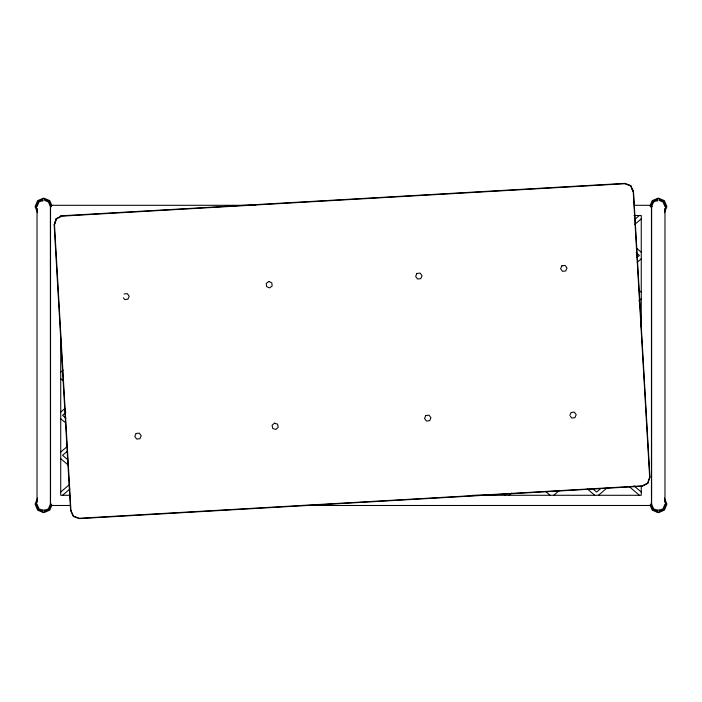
<?xml version="1.0" encoding="UTF-8"?>
<svg xmlns="http://www.w3.org/2000/svg" width="702" height="702" viewBox="0 0 702 702"><rect width="100%" height="100%" fill="white"/><g stroke="black" fill="none" stroke-linecap="round" stroke-linejoin="round"><path stroke-width="1.05" d="M642.295 486.196L79.256 518.62L73.333 516.444L70.595 510.512L54.177 224.851L56.186 218.647L61.846 215.795L624.859 183.38M54.177 224.851L56.221 218.647M647.63 483.116L649.648 477.097L633.213 191.576L630.554 185.828L624.771 183.722L61.934 216.128L56.441 218.892L54.51 224.894L70.946 510.415M649.964 477.149L647.893 483.353L642.269 486.205M37.022 206.704L38.979 201.983L42.752 200.421M37.618 497.999L35.1 504.08L37.618 510.161L43.699 512.679L49.781 510.161L51.878 505.089M37.522 500.456L36.021 504.08L38.268 509.512L42.796 511.381M51.378 504.08L49.131 509.512L44.603 511.381M650.122 205.695L652.219 200.623L658.301 198.104L664.382 200.623L666.9 206.704L664.382 212.785M650.622 206.704L652.869 201.272L657.397 199.403M664.478 210.319L665.979 206.704L663.732 201.272L659.204 199.403M664.978 504.08L663.021 508.801L659.248 510.363M569.813 415.426L571.121 412.478L574.324 412.127L576.219 414.733L574.903 417.69L571.7 418.032L570.436 416.295M70.551 505.484L51.93 505.484L50.526 504.08L50.526 206.704L51.93 205.3L255.686 205.3M60.723 372.139L63.162 370.059M60.723 412.109L64.786 408.634M65.848 412.539L62.575 415.347L65.909 418.138M60.723 452.079L67.225 446.516M67.489 451.114L62.575 455.317L67.541 459.503M60.723 492.049L69.665 484.398M62.575 495.287L69.946 488.978M635.257 218.989L639.346 215.496M634.757 224.421L641.259 218.857M636.889 257.564L639.408 255.467L636.135 252.667M637.197 262.302L641.259 258.827M638.82 300.877L641.259 298.789M509.134 495.287L511.591 493.181M553.79 495.287L559.529 490.382M600.666 488.574L596.603 492.049L593.348 489.268M598.446 495.287L607.458 487.574M647.674 483.108L642.172 485.872L79.335 518.278L73.561 516.172L70.902 510.424M42.796 199.403L38.268 201.272L36.021 206.704L37.522 210.319M657.362 200.421L653.58 201.983L651.623 206.704L651.623 504.08L653.58 508.801L657.362 510.363M44.638 510.363L48.42 508.801L50.377 504.08L50.377 206.704L48.42 201.983L44.638 200.421M659.204 511.381L663.732 509.512L665.979 504.08L664.478 500.456M124.114 293.98L127.316 293.638L129.203 296.244L127.896 299.192L124.693 299.535L123.429 297.797M42.453 198.798L44.647 198.798M657.151 198.798L659.345 198.798M42.173 200.86L43.226 200.86M656.87 200.86L657.923 200.86M634.713 205.3L650.052 205.3L651.456 206.704L651.456 504.08L650.052 505.484L301.693 505.484M650.105 206.704L652.298 206.704M60.723 215.496L73.868 215.496M633.967 215.496L641.259 215.496L641.259 326.974M70.112 495.287L60.723 495.287L60.723 338.996M472.578 495.287L641.259 495.287L641.259 486.539M42.173 510.108L44.919 510.108M656.87 510.082L659.617 510.082M42.453 512.17L44.647 512.17M657.151 512.144L659.345 512.144M624.824 183.38L630.773 185.556M659.248 200.421L663.021 201.983L664.978 206.704M44.603 199.403L49.131 201.272L51.378 206.704M657.397 511.381L652.869 509.512L650.622 504.08M42.752 510.363L38.979 508.801L37.022 504.08M636.381 248.06L641.259 252.229M638.82 290.119L641.259 292.199M633.941 485.793L641.259 492.049M629.58 486.881L639.408 495.287M587.381 488.978L594.752 495.287M546.007 491.777L550.096 495.287M503.808 493.883L505.44 495.287M60.723 378.729L63.162 380.817M60.723 418.699L65.602 422.876M60.723 458.669L68.041 464.926M630.747 185.565L633.511 191.488L649.938 477.149M631.396 187.75L633.16 191.585M664.382 497.999L666.9 504.08L664.382 510.161L658.301 512.679L652.219 510.161L650.122 505.089M51.878 205.695L49.781 200.623L43.699 198.104L37.618 200.623L35.1 206.704L37.618 212.785M664.978 208.599L664.978 502.184M37.022 208.599L37.022 502.184M425.824 415.523L424.526 418.471L426.439 421.06L429.65 420.7L430.949 417.751L429.036 415.163L425.824 415.523M416.935 273.455L415.628 276.404L417.532 279.001L420.744 278.659L422.051 275.71L420.147 273.113L416.935 273.455M136.109 433.494L134.802 436.451L136.688 439.057L139.891 438.715L141.207 435.758L139.312 433.152L136.109 433.494M561.907 265.777L560.591 268.726L562.486 271.332L565.689 270.99L567.005 268.041L565.11 265.426L561.907 265.777M274.464 423.148L272.078 425.315L272.762 428.474L275.833 429.457L278.22 427.29L277.536 424.131L274.464 423.148M268.848 281.502L266.242 283.389L266.584 286.591L269.542 287.908L272.148 286.012L271.806 282.809L268.848 281.502"/></g></svg>
